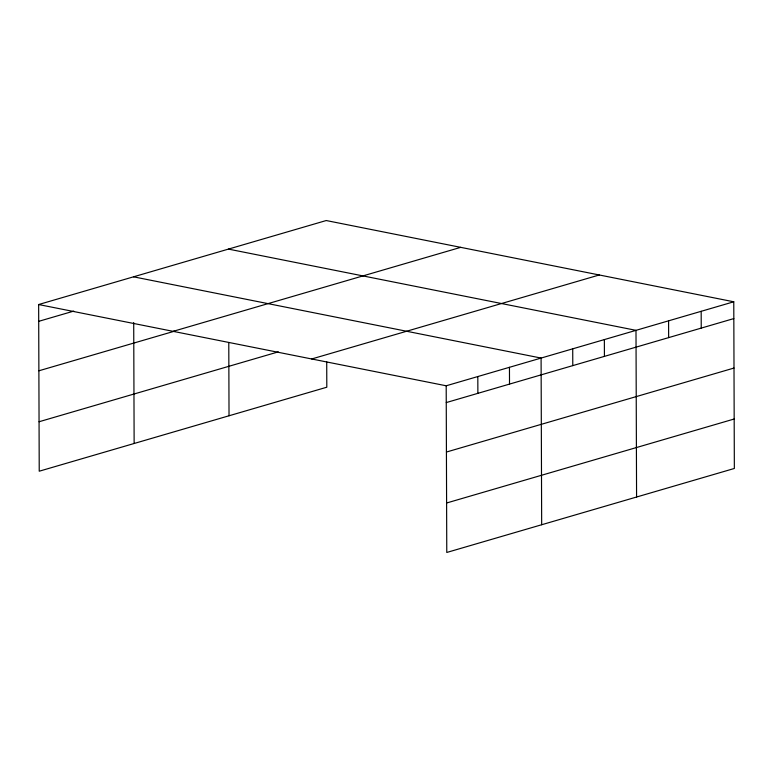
<?xml version="1.0" encoding="UTF-8"?>
<svg xmlns="http://www.w3.org/2000/svg" width="773" height="773" viewBox="0 0 773 773"><rect width="100%" height="100%" fill="white"/><g stroke="black" fill="none" stroke-linecap="round" stroke-linejoin="round"><path stroke-width="1.16" d="M326.718 361.88L326.805 387.215L39.23 471.211L38.65 304.533L326.225 220.537L733.77 301.789L734.35 468.467L446.775 552.463L446.195 385.785L733.77 301.789M38.708 321.336L73.735 311.104M173.142 331.346L460.718 247.35M38.882 370.789L174.456 331.192M39.056 421.749L278.309 351.87M311.703 358.972L599.278 274.975M446.253 402.578L733.828 318.582M446.427 452.041L734.002 368.045M446.601 503.001L734.176 419.005M228.45 249.099L635.995 330.342L636.575 497.02M133.555 276.821L541.09 358.063L541.67 524.741M38.65 304.533L446.195 385.785M701.179 311.306L701.237 328.1M668.587 320.824L668.645 337.617M604.36 339.589L604.418 356.382M572.725 348.826L572.783 365.619M509.455 367.31L509.513 384.104M477.82 376.548L477.878 393.341M228.779 342.613L229.03 415.777M133.71 322.563L134.135 443.489"/></g></svg>
